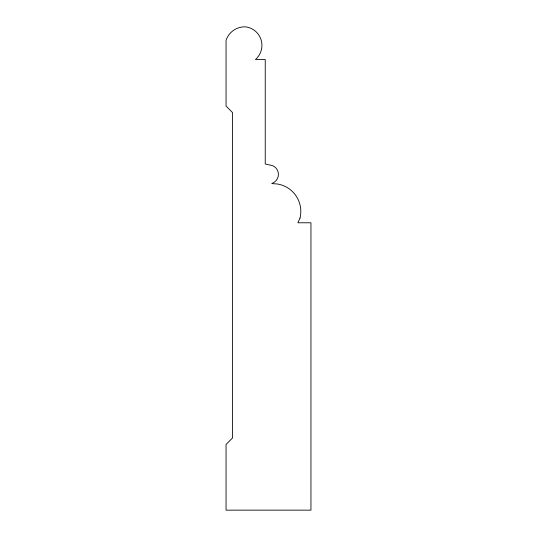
<?xml version="1.0" encoding="UTF-8"?>
<svg xmlns="http://www.w3.org/2000/svg" width="537" height="537" viewBox="0 0 537 537"><rect width="100%" height="100%" fill="white"/><g stroke="black" fill="none" stroke-linecap="round" stroke-linejoin="round"><path stroke-width="0.81" d="M300.008 218.069L297.887 222.781L310.95 222.781L310.95 510.15L226.05 510.15L226.05 444.455L232.581 437.923L232.581 112.602L226.05 106.071L226.05 40.376A19.674 19.674 0 0 1 245.644 26.85A18.661 18.661 0 0 1 255.437 59.506L265.238 59.506L265.238 164L272.346 165.577A9.451 9.451 0 0 1 274.467 182.09L271.762 183.594L277.307 183.983A27.77 27.77 0 0 1 300.008 218.069"/></g></svg>
